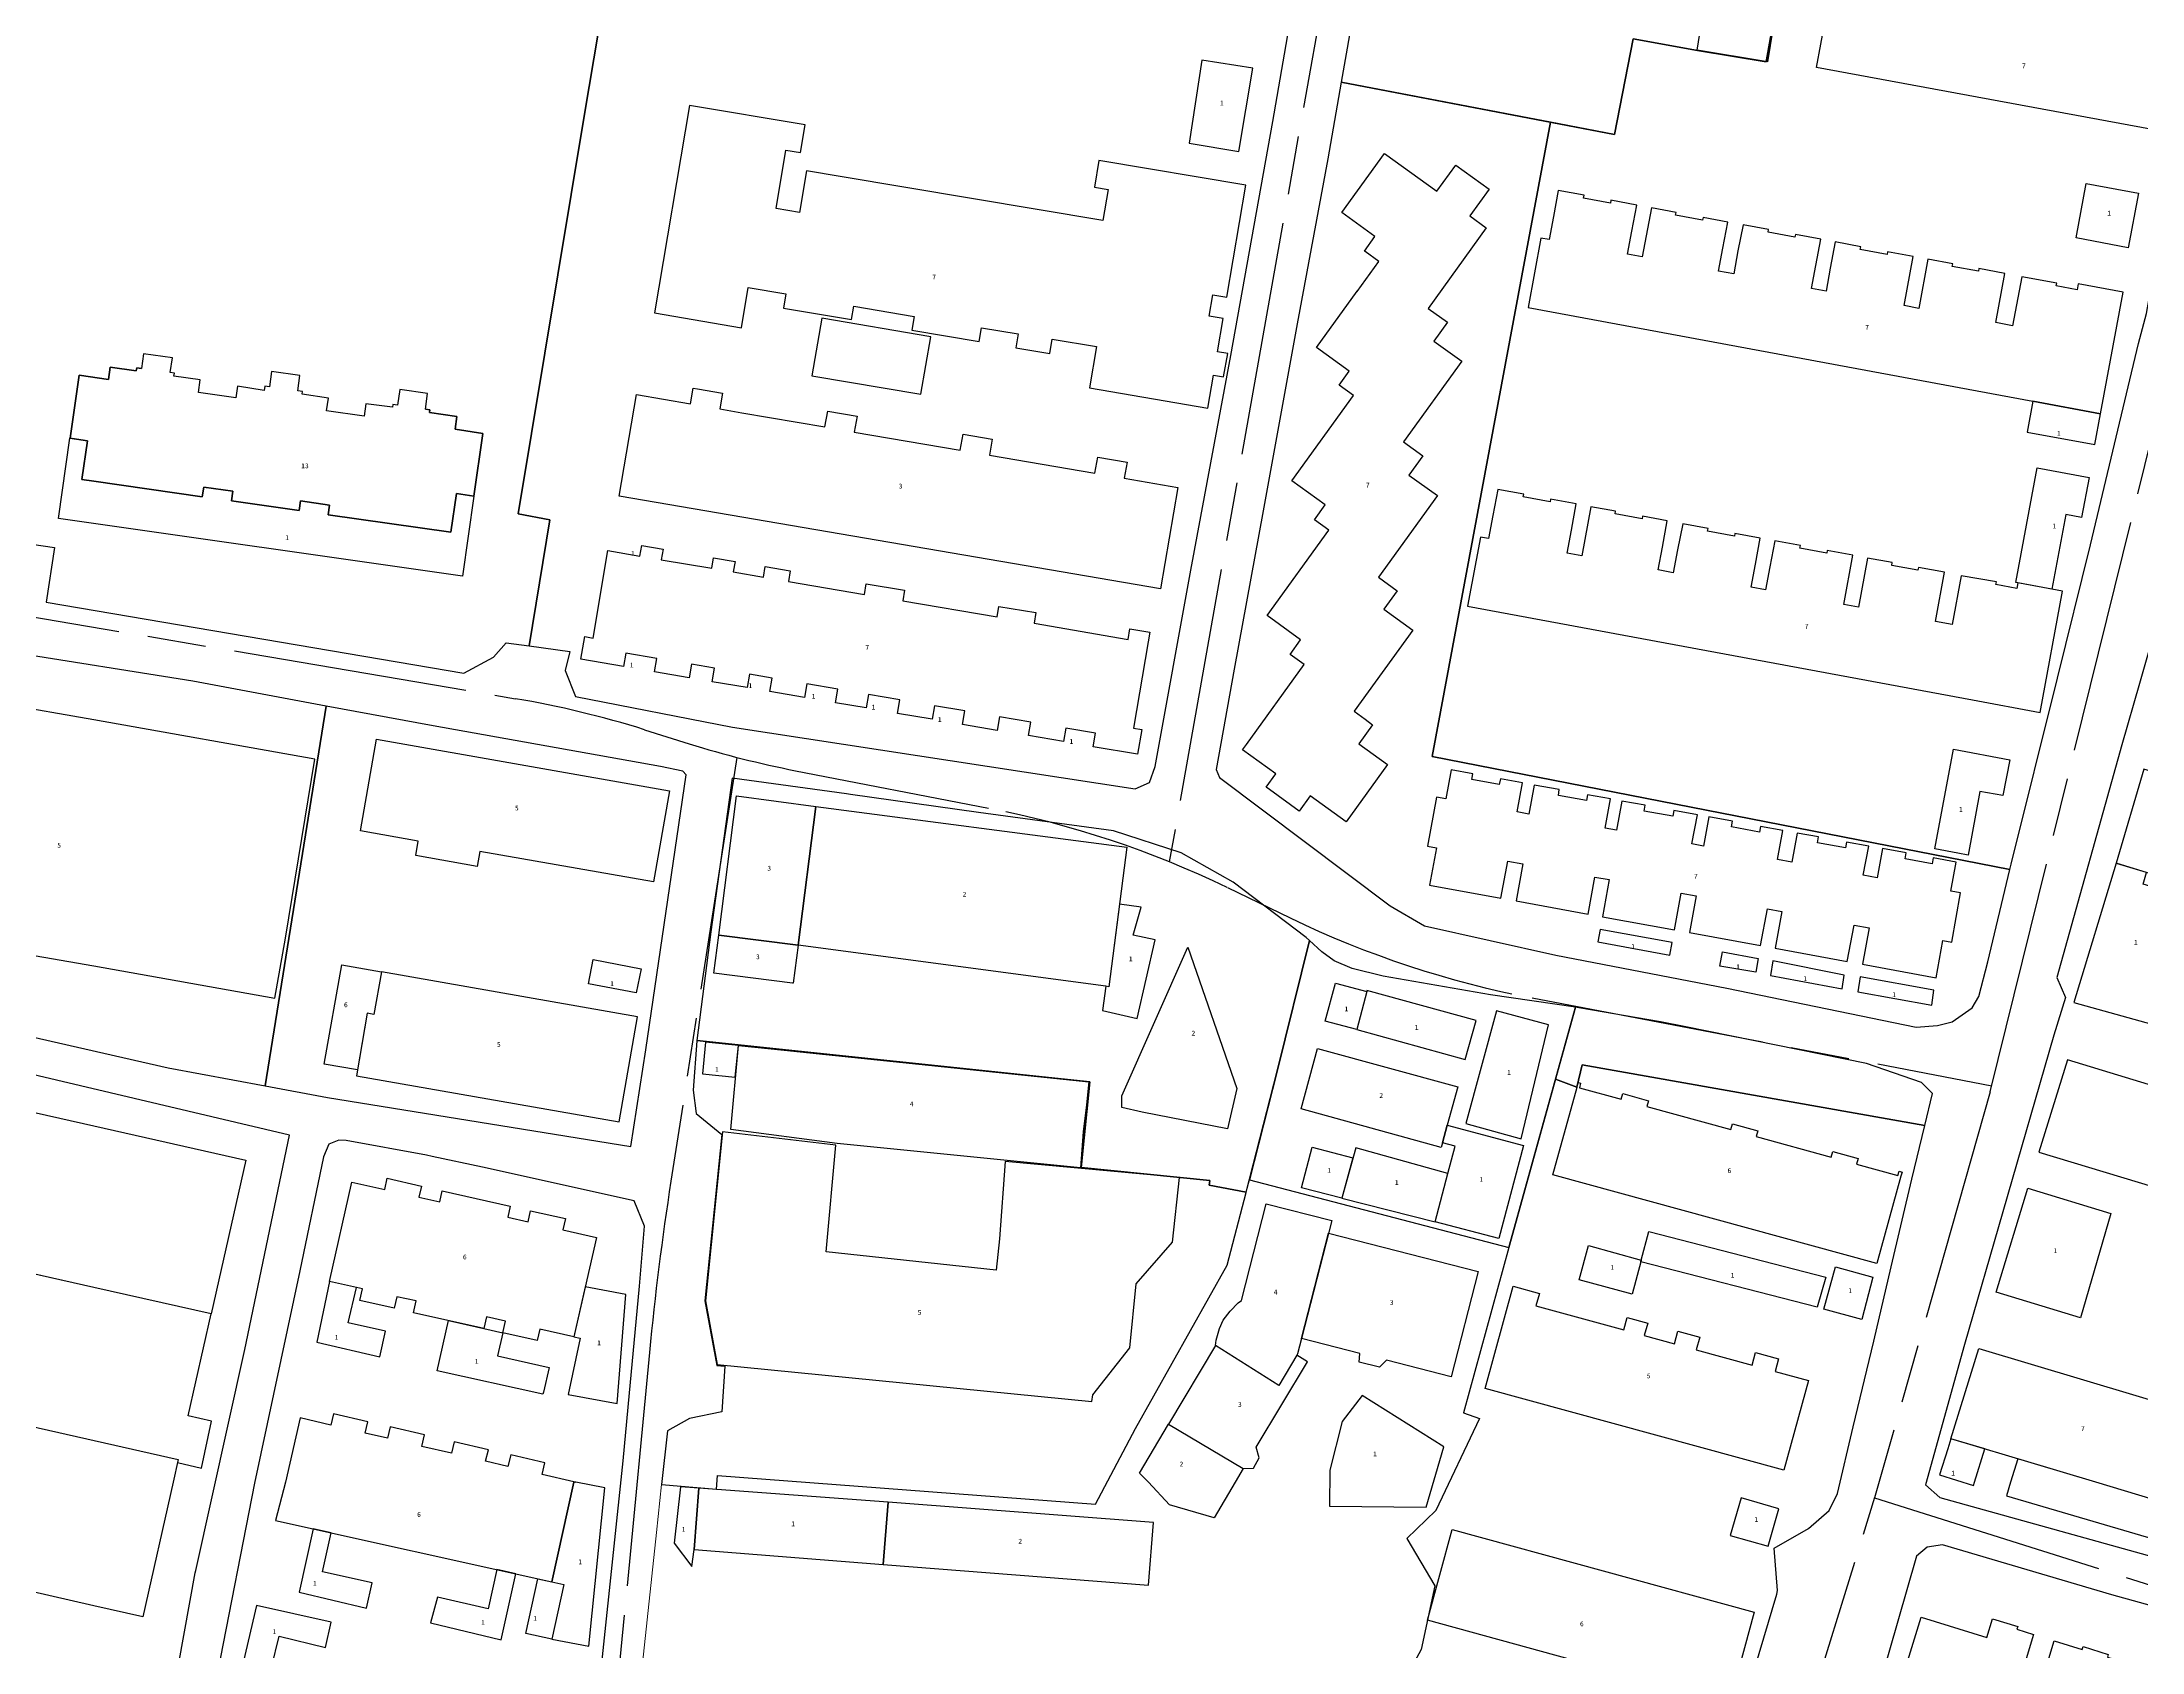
# Model space of a CAD drawing. Header units: millimetres. Extents: x 125232 to 134072, y 142885 to 152835.
# Drawn here: x 130244.7 to 130459.5, y 147732.6 to 147897.3 of the extents above; entities that cross this region are included whole.
import ezdxf

# ---------------------------------------------------------------- set-up
doc = ezdxf.new("R2010")
doc.units = ezdxf.units.MM
doc.linetypes.add('ACAD_ISO08W100', pattern=[36, 24, -3, 6, -3])
for name, color, linetype in [('buildings', 7, 'Continuous'), ('commerce', 10, 'Continuous'), ('commerce and residence', 32, 'Continuous'), ('layers', 7, 'Continuous'), ('military', 76, 'Continuous'), ('residence', 2, 'Continuous'), ('residence-bad', 41, 'Continuous'), ('老城北中心线', 7, 'ACAD_ISO08W100')]:
    doc.layers.add(name, color=color, linetype=linetype)
doc.layers.add('school', color=31, linetype='Continuous', lineweight=0)
doc.styles.add('层数', font='', dxfattribs={"height": 2})
doc.styles.get('层数').set_extended_font_data('FangSong_GB2312')

msp = doc.modelspace()

# ---------------------------------------------------------------- linework, layer by layer
at = {"layer": 'buildings', "linetype": 'Continuous', "flags": 128}
for points in [[(130416.33, 147910.74), (130423.54, 147909.54), (130421.24, 147895.31), (130414.03, 147896.5)], [(130362.08, 147886.99), (130367.14, 147886.14), (130368.57, 147894.65), (130363.36, 147895.48)], [(130457.6, 147871.73), (130453.01, 147872.58), (130452.9, 147871.99), (130450.77, 147872.39), (130450.82, 147872.66), (130447.23, 147873.3), (130446.3, 147868.3), (130444.58, 147868.62), (130445.51, 147873.65), (130442.85, 147874.14), (130442.8, 147873.87), (130440.12, 147874.36), (130440.17, 147874.64), (130437.64, 147875.11), (130436.71, 147870.08), (130435.2, 147870.36), (130436.13, 147875.39), (130433.51, 147875.87), (130433.46, 147875.6), (130430.72, 147876.11), (130430.77, 147876.38), (130428.15, 147876.87), (130427.65, 147874.2), (130427.22, 147871.85), (130425.74, 147872.12), (130426.18, 147874.47), (130426.67, 147877.15), (130424.08, 147877.63), (130424.02, 147877.35), (130421.28, 147877.86), (130421.33, 147878.14), (130418.73, 147878.62), (130418.2, 147875.95), (130417.77, 147873.6), (130416.23, 147873.89), (130416.66, 147876.23), (130417.16, 147878.91), (130414.63, 147879.38), (130414.58, 147879.11), (130411.83, 147879.62), (130411.88, 147879.89), (130409.35, 147880.36), (130408.4, 147875.34), (130406.91, 147875.62), (130407.35, 147877.96), (130407.85, 147880.64), (130405.21, 147881.13), (130405.16, 147880.85), (130402.42, 147881.36), (130402.47, 147881.64), (130399.82, 147882.13), (130399.32, 147879.46), (130398.88, 147877.11), (130398.05, 147877.25), (130396.73, 147870.17), (130448.37, 147860.58), (130448.37, 147860.59), (130455.29, 147859.3)], [(130324.49, 147869.06), (130323.48, 147863.19), (130334.62, 147861.29), (130335.62, 147867.15)], [(130289.82, 147857.29), (130286.96, 147857.73), (130287.14, 147859.02), (130284.35, 147859.42), (130284.39, 147859.71), (130283.93, 147859.77), (130284.16, 147861.37), (130281.33, 147861.78), (130281.08, 147860.18), (130280.59, 147860.25), (130280.55, 147859.96), (130277.85, 147860.3), (130277.67, 147859.04), (130273.82, 147859.59), (130274.01, 147860.9), (130271.31, 147861.29), (130271.35, 147861.58), (130270.87, 147861.65), (130271.1, 147863.2), (130268.19, 147863.61), (130267.97, 147862.06), (130267.52, 147862.13), (130267.45, 147861.69), (130264.7, 147862.13), (130264.53, 147860.93), (130260.71, 147861.48), (130260.9, 147862.76), (130258.2, 147863.15), (130258.25, 147863.46), (130257.83, 147863.51), (130258.05, 147865.01), (130255.11, 147865.43), (130254.89, 147863.93), (130254.41, 147864), (130254.36, 147863.69), (130251.7, 147864.07), (130251.52, 147862.8), (130248.51, 147863.23), (130247.6, 147856.79), (130249.35, 147856.54), (130248.79, 147852.58), (130250, 147852.4), (130261.11, 147850.81), (130261.25, 147851.8), (130264.22, 147851.38), (130264.08, 147850.39), (130271.01, 147849.39), (130271.15, 147850.38), (130274.12, 147849.96), (130273.98, 147848.97), (130286.55, 147847.17), (130287.12, 147851.13), (130288.9, 147850.87)], [(130447.78, 147857.43), (130454.7, 147856.14), (130455.29, 147859.3), (130448.37, 147860.59)], [(130454.12, 147852.78), (130453.34, 147848.68), (130451.74, 147848.98), (130450.31, 147841.36), (130446.62, 147842.04), (130448.83, 147853.78)], [(130454.12, 147852.78), (130453.34, 147848.68), (130451.74, 147848.98), (130450.31, 147841.36), (130446.62, 147842.04), (130448.83, 147853.78)], [(130451.42, 147841.16), (130446.83, 147842.01), (130446.72, 147841.42), (130444.59, 147841.82), (130444.64, 147842.09), (130441.05, 147842.73), (130440.12, 147837.73), (130438.4, 147838.05), (130439.33, 147843.08), (130436.67, 147843.57), (130436.62, 147843.3), (130433.94, 147843.79), (130433.99, 147844.07), (130431.46, 147844.54), (130430.53, 147839.51), (130429.02, 147839.79), (130429.95, 147844.82), (130427.33, 147845.31), (130427.28, 147845.03), (130424.54, 147845.54), (130424.59, 147845.82), (130421.97, 147846.3), (130421.47, 147843.63), (130421.03, 147841.28), (130419.56, 147841.55), (130419.99, 147843.91), (130420.49, 147846.58), (130417.89, 147847.06), (130417.84, 147846.78), (130415.1, 147847.29), (130415.15, 147847.57), (130412.55, 147848.05), (130412.02, 147845.38), (130411.59, 147843.03), (130410.05, 147843.32), (130410.48, 147845.66), (130410.98, 147848.34), (130408.45, 147848.81), (130408.4, 147848.54), (130405.65, 147849.05), (130405.69, 147849.32), (130403.16, 147849.79), (130402.22, 147844.77), (130400.73, 147845.05), (130401.17, 147847.39), (130401.67, 147850.07), (130399.03, 147850.56), (130398.98, 147850.29), (130396.23, 147850.8), (130396.29, 147851.07), (130393.64, 147851.56), (130393.14, 147848.89), (130392.7, 147846.54), (130391.87, 147846.68), (130390.55, 147839.6), (130442.19, 147830.02), (130442.19, 147830.02), (130449.11, 147828.73)], [(130269.63, 147805.66), (130272.63, 147823.95), (130250, 147827.98), (130240.64, 147829.61), (130236.4, 147805.18), (130250, 147802.81), (130268.53, 147799.52)], [(130277.29, 147816.62), (130278.94, 147826.01), (130308.89, 147820.74), (130307.26, 147811.43), (130289.51, 147814.53), (130289.24, 147812.99), (130282.94, 147814.1), (130283.2, 147815.58)], [(130446.02, 147823.89), (130445.31, 147820.25), (130442.96, 147820.65), (130441.75, 147814.15), (130440.7, 147814.35), (130438.35, 147814.79), (130440.27, 147824.97)], [(130440.97, 147810.28), (130439.99, 147810.46), (130440.53, 147813.44), (130438.18, 147813.87), (130438.07, 147813.27), (130435.31, 147813.78), (130435.41, 147814.37), (130433, 147814.81), (130432.46, 147811.83), (130431.03, 147812.09), (130431.58, 147815.07), (130429.32, 147815.48), (130429.22, 147814.89), (130426.35, 147815.42), (130426.46, 147816.01), (130424.25, 147816.41), (130423.7, 147813.42), (130422.26, 147813.7), (130422.8, 147816.67), (130420.5, 147817.09), (130420.4, 147816.5), (130417.53, 147817.03), (130417.64, 147817.62), (130415.22, 147818.06), (130414.68, 147815.08), (130413.5, 147815.3), (130414.05, 147818.27), (130411.64, 147818.71), (130411.53, 147818.13), (130408.6, 147818.66), (130408.71, 147819.25), (130406.34, 147819.68), (130405.79, 147816.71), (130404.61, 147816.92), (130405.16, 147819.9), (130402.81, 147820.33), (130402.7, 147819.74), (130399.83, 147820.26), (130399.93, 147820.85), (130397.35, 147821.32), (130396.81, 147818.35), (130395.63, 147818.56), (130396.17, 147821.54), (130393.9, 147821.96), (130393.79, 147821.37), (130390.97, 147821.88), (130391.08, 147822.47), (130388.85, 147822.88), (130388.31, 147819.9), (130387.36, 147820.07), (130386.43, 147815.07), (130387.37, 147814.89), (130386.66, 147811.07), (130393.95, 147809.74), (130394.66, 147813.53), (130396.2, 147813.25), (130395.5, 147809.46), (130402.89, 147808.11), (130403.58, 147811.9), (130405.04, 147811.64), (130404.35, 147807.84), (130411.71, 147806.5), (130412.39, 147810.26), (130413.93, 147809.98), (130413.24, 147806.22), (130420.52, 147804.89), (130421.22, 147808.64), (130422.7, 147808.37), (130422.01, 147804.62), (130429.36, 147803.27), (130430.1, 147806.99), (130431.63, 147806.71), (130430.94, 147802.98), (130438.47, 147801.61), (130439.15, 147805.41), (130440.07, 147805.25)], [(130315.77, 147820.2), (130323.87, 147819.12), (130322.06, 147804.93), (130313.95, 147805.96)], [(130323.87, 147819.12), (130355.7, 147814.96), (130353.83, 147800.69), (130353.53, 147800.73), (130322.06, 147804.93)], [(130460, 147812.37), (130456.88, 147813.31), (130452.55, 147799.08), (130461.16, 147796.67), (130464.9, 147809.62), (130459.65, 147811.18)], [(130353.53, 147800.73), (130353.2, 147798.25), (130356.75, 147797.45), (130358.58, 147805.48), (130356.35, 147805.96), (130357.15, 147808.82), (130354.94, 147809.13), (130353.83, 147800.69)], [(130404.11, 147806.55), (130403.88, 147805.27), (130411.24, 147803.93), (130411.48, 147805.21)], [(130313.95, 147805.96), (130322.06, 147804.93), (130321.56, 147801.04), (130321.48, 147801.05), (130313.45, 147802.08)], [(130355.19, 147789.53), (130361.93, 147804.73), (130366.95, 147790.28), (130366, 147786.16), (130357.27, 147787.84), (130355.19, 147788.32)], [(130420.27, 147803.56), (130420.03, 147802.16), (130416.35, 147802.8), (130416.62, 147804.24)], [(130300.63, 147800.97), (130301.11, 147803.48), (130306.02, 147802.52), (130305.48, 147800.06)], [(130421.77, 147803.32), (130421.53, 147801.83), (130428.87, 147800.46), (130429.08, 147801.87)], [(130379.2, 147796.3), (130390.31, 147793.24), (130391.41, 147797.22), (130380.25, 147800.29), (130380.23, 147800.19)], [(130430.7, 147801.69), (130430.47, 147800.15), (130438.04, 147798.81), (130438.24, 147800.33)], [(130393.52, 147798.22), (130390.35, 147786.68), (130396.04, 147785.12), (130398.83, 147796.78)], [(130315.95, 147794.68), (130312.58, 147795.02), (130312.28, 147791.77), (130315.62, 147791.42)], [(130375.18, 147794.36), (130389.54, 147790.43), (130388.47, 147786.52), (130387.98, 147784.73), (130387.84, 147784.25), (130373.51, 147788.19)], [(130399.27, 147781.43), (130401.74, 147790.41), (130401.87, 147790.9), (130402.11, 147790.83), (130401.98, 147790.35), (130406.27, 147789.17), (130406.43, 147789.75), (130409.04, 147789.03), (130408.88, 147788.45), (130417.48, 147786.08), (130417.64, 147786.66), (130420.24, 147785.94), (130420.08, 147785.37), (130427.74, 147783.26), (130427.9, 147783.84), (130430.5, 147783.12), (130430.34, 147782.54), (130434.56, 147781.38), (130434.69, 147781.83), (130435.01, 147781.72), (130434.87, 147781.29), (130432.42, 147772.37)], [(130387.98, 147784.73), (130388.47, 147786.52), (130396.27, 147784.43), (130393.75, 147774.93), (130387.22, 147776.63), (130388.53, 147781.58), (130389.27, 147784.39)], [(130374.64, 147784.27), (130378.82, 147783.18), (130377.68, 147779.04), (130373.56, 147780.11)], [(130453.26, 147766.8), (130444.61, 147769.45), (130447.86, 147780.07), (130456.35, 147777.48)], [(130376.33, 147775.47), (130391.62, 147771.56), (130388.87, 147760.79), (130382.24, 147762.48), (130381.53, 147761.76), (130379.45, 147762.29), (130379.52, 147763.18), (130373.56, 147764.7)], [(130407.39, 147769.24), (130401.95, 147770.7), (130402.92, 147774.22), (130408.32, 147772.73), (130408.27, 147772.53)], [(130409.1, 147775.64), (130427.18, 147770.97), (130426.3, 147767.89), (130408.27, 147772.53), (130408.32, 147772.73)], [(130432.01, 147770.98), (130430.89, 147766.66), (130426.99, 147767.7), (130428.19, 147772.04)], [(130274.11, 147770.54), (130272.83, 147764.34), (130279.27, 147762.83), (130279.85, 147765.44), (130276.03, 147766.29), (130276.87, 147769.92)], [(130392.34, 147759.58), (130395.2, 147770.05), (130397.89, 147769.31), (130397.54, 147768.03), (130406.52, 147765.58), (130406.87, 147766.86), (130408.97, 147766.28), (130408.62, 147765), (130411.71, 147764.16), (130412.06, 147765.44), (130414.29, 147764.83), (130413.94, 147763.55), (130419.65, 147761.98), (130420, 147763.26), (130422.35, 147762.62), (130422, 147761.34), (130425.42, 147760.41), (130422.91, 147751.22)], [(130296, 147759.2), (130295.95, 147759), (130285.13, 147761.41), (130286.29, 147766.53), (130289.9, 147765.72), (130291.85, 147765.28), (130291.32, 147762.94), (130296.58, 147761.73)], [(130364.75, 147763.99), (130359.95, 147755.94), (130367.6, 147751.41), (130368.64, 147751.45), (130369.23, 147752.51), (130368.91, 147753.57), (130374.18, 147762.32), (130373.08, 147763), (130371.24, 147759.9)], [(130296.87, 147733.93), (130300.65, 147733.23), (130302.29, 147749.44), (130299.33, 147750), (130299.11, 147750), (130296.86, 147739.81), (130298.11, 147739.53)], [(130299.11, 147750), (130299.12, 147750.05), (130299.33, 147750)], [(130311.89, 147749.4), (130310.02, 147749.53), (130309.38, 147743.76), (130311.18, 147741.37), (130311.42, 147743.11)], [(130331.28, 147747.97), (130311.89, 147749.4), (130311.42, 147743.11), (130330.75, 147741.59)], [(130417.41, 147744.55), (130421.31, 147743.47), (130422.37, 147747.29), (130418.52, 147748.4)], [(130330.75, 147741.59), (130357.92, 147739.46), (130358.42, 147745.88), (130331.28, 147747.97)], [(130277.92, 147737.13), (130278.49, 147739.7), (130273.4, 147740.83), (130274.28, 147744.82), (130272.46, 147745.22), (130271.02, 147738.75)], [(130417.34, 147727.4), (130386.45, 147735.88), (130388.98, 147745.15), (130419.88, 147736.69)], [(130285.16, 147738.24), (130284.47, 147735.62), (130291.69, 147733.89), (130293.18, 147740.63), (130291.25, 147741.06), (130290.36, 147737.04)], [(130295.45, 147740.12), (130296.86, 147739.81), (130298.11, 147739.53), (130296.87, 147733.93), (130294.21, 147734.53)], [(130268.2, 147731.06), (130268.98, 147734.24), (130273.7, 147733.08), (130274.29, 147735.67), (130266.65, 147737.39), (130265.32, 147731.71)]]:
    msp.add_lwpolyline(points, close=True, dxfattribs=at)
for points in [[(130462.66, 147900.66), (130460.4, 147888.41), (130426.23, 147894.71), (130427.56, 147901.92)], [(130326.36, 147883.56), (130322.91, 147884.14), (130322.2, 147879.89), (130319.8, 147880.29), (130320.8, 147886.26), (130322.31, 147886.01), (130322.79, 147888.85), (130310.94, 147890.84), (130307.38, 147869.63), (130316.27, 147868.1), (130316.96, 147872.2), (130320.8, 147871.56), (130320.55, 147870.1), (130327.52, 147868.93), (130327.75, 147870.29), (130333.94, 147869.26), (130333.7, 147867.85), (130340.59, 147866.69), (130340.82, 147868.09), (130344.56, 147867.46), (130344.33, 147866.05), (130347.8, 147865.47), (130348.04, 147866.92), (130352.57, 147866.16), (130351.87, 147861.95), (130363.99, 147859.86), (130364.56, 147863.24)], [(130326.36, 147883.56), (130322.91, 147884.14), (130322.2, 147879.89), (130319.8, 147880.29), (130320.8, 147886.26), (130322.31, 147886.01), (130322.79, 147888.85), (130310.94, 147890.84), (130307.38, 147869.63), (130316.27, 147868.1), (130316.96, 147872.2), (130320.8, 147871.56), (130320.55, 147870.1), (130327.52, 147868.93), (130327.75, 147870.29), (130333.94, 147869.26), (130333.7, 147867.85), (130340.59, 147866.69), (130340.82, 147868.09), (130344.56, 147867.46), (130344.33, 147866.05), (130347.8, 147865.47), (130348.04, 147866.92), (130352.57, 147866.16), (130351.87, 147861.95), (130363.99, 147859.86), (130364.56, 147863.24), (130365.58, 147863.06), (130366.01, 147865.46), (130364.96, 147865.64), (130365.54, 147869.04), (130364.12, 147869.28), (130364.49, 147871.47), (130365.91, 147871.23), (130367.85, 147882.68), (130352.84, 147885.2), (130352.38, 147882.48), (130353.77, 147882.25), (130353.23, 147879.05), (130326.36, 147883.56)], [(130379.26, 147871.81), (130381.47, 147874.88), (130380.07, 147875.89), (130379.99, 147875.94), (130381.07, 147877.43), (130377.69, 147879.87), (130382.05, 147885.92), (130387.4, 147882.06), (130389.33, 147884.74), (130392.75, 147882.26), (130390.79, 147879.54), (130392.46, 147878.33), (130386.51, 147870.08), (130388.49, 147868.65), (130387.1, 147866.73), (130389.96, 147864.68), (130384, 147856.42), (130385.98, 147855), (130384.55, 147853.02), (130387.46, 147850.92), (130381.43, 147842.57), (130383.35, 147841.19), (130381.99, 147839.3), (130384.93, 147837.17), (130378.93, 147828.86), (130380.06, 147828.04), (130380.83, 147827.49), (130379.43, 147825.54), (130382.35, 147823.43), (130378.12, 147817.57), (130374.44, 147820.22), (130373.31, 147818.66), (130370.27, 147820.86), (130369.95, 147821.09), (130370.93, 147822.46), (130367.53, 147824.91), (130367.94, 147825.48), (130373.83, 147833.64), (130372.39, 147834.68), (130373.47, 147836.17), (130370.04, 147838.65), (130376.35, 147847.4), (130374.89, 147848.46), (130375.99, 147849.98), (130372.58, 147852.44), (130378.87, 147861.17), (130377.41, 147862.22), (130378.44, 147863.65), (130375.09, 147866.07), (130379.24, 147871.82), (130379.26, 147871.81)], [(130453.84, 147882.86), (130459.17, 147881.86), (130458.12, 147876.28), (130452.79, 147877.28), (130453.84, 147882.86)], [(130283.93, 147859.77), (130284.39, 147859.71), (130284.35, 147859.42), (130287.14, 147859.02), (130286.96, 147857.73), (130289.82, 147857.29), (130288.9, 147850.87), (130287.12, 147851.13), (130286.55, 147847.17), (130273.98, 147848.97), (130274.12, 147849.96), (130271.15, 147850.38), (130271.01, 147849.39), (130264.08, 147850.39), (130264.22, 147851.38), (130261.25, 147851.8), (130261.11, 147850.81), (130250, 147852.4), (130248.79, 147852.58), (130249.35, 147856.54), (130247.6, 147856.79), (130248.51, 147863.23), (130251.52, 147862.8), (130251.7, 147864.07), (130254.36, 147863.69), (130254.41, 147864), (130254.89, 147863.93)], [(130305.53, 147861.25), (130311.05, 147860.3), (130311.34, 147861.93), (130311.77, 147861.85), (130314.33, 147861.41), (130314.04, 147859.79), (130316.31, 147859.4), (130324.81, 147857.95), (130325.09, 147859.57), (130328.09, 147859.06), (130327.8, 147857.43), (130338.64, 147855.58), (130338.93, 147857.2), (130341.92, 147856.69), (130341.64, 147855.06), (130352.42, 147853.22), (130352.71, 147854.84), (130355.71, 147854.33), (130355.42, 147852.71), (130360.92, 147851.76), (130359.14, 147841.38), (130303.75, 147850.86), (130305.53, 147861.25)], [(130287.72, 147842.67), (130246.4, 147848.59), (130247.57, 147856.79), (130249.35, 147856.54), (130248.79, 147852.58), (130250, 147852.4), (130261.11, 147850.81), (130261.25, 147851.8), (130264.22, 147851.38), (130264.08, 147850.39), (130271.01, 147849.39), (130271.15, 147850.38), (130274.12, 147849.96), (130273.98, 147848.97), (130286.55, 147847.17), (130287.12, 147851.13), (130288.9, 147850.87), (130287.72, 147842.67)], [(130302.61, 147845.3), (130305.88, 147844.74), (130306.06, 147845.83), (130308.24, 147845.45), (130308.06, 147844.37), (130313.23, 147843.49), (130313.42, 147844.57), (130315.62, 147844.2), (130315.43, 147843.11), (130318.51, 147842.59), (130318.69, 147843.67), (130321.25, 147843.24), (130321.07, 147842.15), (130328.85, 147840.82), (130329.03, 147841.91), (130332.95, 147841.24), (130332.77, 147840.16), (130342.42, 147838.51), (130342.61, 147839.59), (130346.39, 147838.95), (130346.2, 147837.86), (130355.83, 147836.22), (130356.01, 147837.31), (130358.04, 147836.97), (130357.86, 147835.98), (130356.36, 147827.14), (130357.21, 147826.99), (130356.77, 147824.47), (130352.25, 147825.24), (130352.49, 147826.62), (130349.44, 147827.14), (130349.2, 147825.76), (130345.63, 147826.37), (130345.87, 147827.75), (130342.66, 147828.29), (130342.43, 147826.91), (130338.89, 147827.52), (130339.12, 147828.9), (130336, 147829.43), (130335.76, 147828.05), (130332.23, 147828.65), (130332.47, 147830.03), (130329.25, 147830.58), (130329.01, 147829.2), (130325.9, 147829.73), (130326.14, 147831.11), (130322.94, 147831.66), (130322.71, 147830.28), (130319.16, 147830.88), (130319.4, 147832.26), (130317.08, 147832.66), (130316.84, 147831.28), (130313.27, 147831.89), (130313.51, 147833.27), (130311.16, 147833.67), (130310.92, 147832.29), (130307.37, 147832.89), (130307.61, 147834.27), (130304.43, 147834.82), (130304.2, 147833.44), (130299.84, 147834.18), (130300.23, 147836.5), (130301.09, 147836.35), (130302.61, 147845.3)], [(130456.88, 147813.31), (130484.11, 147805.17), (130484.74, 147807.27), (130508.61, 147800.08), (130511.52, 147809.57), (130486.47, 147817.02), (130485.92, 147815.17), (130459.74, 147822.95), (130456.88, 147813.31)], [(130388.31, 147819.9), (130387.36, 147820.07), (130386.43, 147815.07), (130387.37, 147814.89), (130386.66, 147811.07), (130393.95, 147809.74), (130394.66, 147813.53), (130396.2, 147813.25), (130395.5, 147809.46), (130402.89, 147808.11), (130403.58, 147811.9), (130405.04, 147811.64), (130404.35, 147807.84), (130411.71, 147806.5), (130412.39, 147810.26), (130413.93, 147809.98), (130413.24, 147806.22), (130420.52, 147804.89), (130421.22, 147808.64), (130422.7, 147808.37), (130422.01, 147804.62), (130429.36, 147803.27), (130430.1, 147806.99), (130431.63, 147806.71), (130430.94, 147802.98), (130438.47, 147801.61), (130439.15, 147805.41), (130440.07, 147805.25), (130440.97, 147810.28)], [(130275.37, 147802.93), (130279.43, 147802.22), (130278.67, 147797.86), (130277.99, 147797.98), (130276.97, 147792.17), (130273.58, 147792.76), (130275.37, 147802.93)], [(130277.99, 147797.98), (130276.87, 147791.57), (130303.74, 147786.85), (130305.63, 147797.61), (130279.43, 147802.22), (130278.67, 147797.86), (130277.99, 147797.98)], [(130377.03, 147801.04), (130380.23, 147800.19), (130379.2, 147796.3), (130375.99, 147797.15), (130377.03, 147801.04)], [(130208.07, 147795.9), (130250, 147786.44), (130265.55, 147782.93), (130262.01, 147767.22), (130250, 147769.93), (130162.58, 147789.65)], [(130350.94, 147782.17), (130326.04, 147784.65), (130315.16, 147786.07), (130315.95, 147794.68), (130320.62, 147794.19), (130351.8, 147790.95), (130351.56, 147788.61), (130351.23, 147785.85), (130350.94, 147782.17)], [(130448.99, 147783.75), (130476.2, 147775.53), (130476.77, 147777.42), (130499.75, 147770.49), (130502.6, 147779.88), (130479.01, 147787.02), (130478.44, 147785.13), (130451.93, 147793.2), (130448.99, 147783.75)], [(130224.54, 147760.02), (130258.65, 147752.32), (130258.58, 147752), (130261.01, 147751.45), (130262.06, 147756.25), (130259.66, 147756.8), (130262.01, 147767.22), (130250, 147769.93), (130173.04, 147787.29)], [(130324.93, 147773.57), (130325.92, 147784.49), (130314.34, 147785.85), (130312.59, 147768.56), (130313.77, 147762.04), (130352.09, 147758.27), (130352.2, 147758.94), (130356, 147763.76), (130356.63, 147770.3), (130360.36, 147774.55), (130361.08, 147781.17), (130343.24, 147782.82), (130342.65, 147774.9), (130342.33, 147771.7), (130324.93, 147773.57)], [(130379.1, 147784.19), (130377.68, 147779.04), (130387.22, 147776.63), (130388.53, 147781.58), (130379.1, 147784.19)], [(130276.41, 147780.71), (130279.78, 147779.95), (130280.03, 147781.09), (130283.52, 147780.3), (130283.27, 147779.16), (130285.41, 147778.68), (130285.66, 147779.82), (130292.62, 147778.25), (130292.36, 147777.11), (130294.45, 147776.63), (130294.7, 147777.76), (130298.25, 147776.97), (130298, 147775.82), (130301.42, 147775.04), (130299.12, 147764.87), (130295.65, 147765.66), (130295.36, 147764.48), (130291.85, 147765.28), (130292.12, 147766.47), (130290.18, 147766.92), (130289.9, 147765.72), (130282.7, 147767.34), (130282.97, 147768.54), (130281.02, 147768.98), (130280.75, 147767.79), (130277.24, 147768.58), (130277.51, 147769.78), (130276.87, 147769.92), (130274.11, 147770.54), (130276.41, 147780.71)], [(130369.95, 147778.49), (130376.66, 147776.77), (130373.56, 147764.7), (130373.16, 147763.14), (130373.08, 147763), (130371.24, 147759.9), (130364.75, 147763.99), (130364.83, 147764.53), (130365.16, 147765.71), (130365.55, 147766.57), (130366.25, 147767.51), (130367.06, 147768.35), (130367.41, 147768.58), (130369.95, 147778.49)], [(130300.27, 147769.97), (130299.12, 147764.87), (130299.78, 147764.73), (130298.54, 147758.98), (130303.56, 147758.04), (130304.45, 147769.2), (130300.27, 147769.97)], [(130454.8, 147750), (130439.98, 147754.45), (130442.84, 147763.69), (130469.6, 147755.65), (130467.95, 147750), (130466.88, 147746.37), (130454.8, 147750)], [(130224.54, 147760.02), (130258.65, 147752.32), (130258.13, 147750), (130255.04, 147736.22), (130250, 147737.37), (130194.89, 147750)], [(130376.46, 147751.22), (130376.41, 147747.55), (130386.31, 147747.44), (130388.1, 147753.62), (130379.76, 147758.88), (130377.71, 147756.22), (130376.46, 147751.22)], [(130269.62, 147750), (130268.6, 147746.08), (130296.86, 147739.81), (130299.11, 147750), (130299.12, 147750.05), (130295.89, 147750.8), (130296.16, 147751.97), (130292.66, 147752.79), (130292.38, 147751.62), (130290.09, 147752.15), (130290.37, 147753.32), (130286.86, 147754.14), (130286.59, 147752.97), (130283.57, 147753.67), (130283.84, 147754.84), (130280.34, 147755.66), (130280.06, 147754.49), (130277.77, 147755.02), (130278.05, 147756.19), (130274.54, 147757.01), (130274.27, 147755.84), (130271.11, 147756.57), (130269.62, 147750)], [(130360.04, 147747.68), (130357.91, 147750), (130356.98, 147750.94), (130359.95, 147755.94), (130367.6, 147751.41), (130366.78, 147750), (130364.62, 147746.36), (130360.04, 147747.68)], [(130439.66, 147753.43), (130438.82, 147750.76), (130442.29, 147749.67), (130442.4, 147750), (130443.46, 147753.41), (130439.98, 147754.45), (130439.66, 147753.43)], [(130445.66, 147748.61), (130489.01, 147735.88), (130490.68, 147741.35), (130467.43, 147748.23), (130466.88, 147746.37), (130454.8, 147750), (130446.85, 147752.39), (130446.1, 147750), (130445.66, 147748.61)], [(130476.19, 147714.27), (130434.18, 147727.22), (130436.95, 147736.21), (130443.68, 147734.13), (130444.26, 147736.03), (130446.82, 147735.24), (130446.73, 147734.96), (130448.45, 147734.43), (130447.69, 147731.94), (130449.79, 147731.29), (130450.56, 147733.78), (130453.42, 147732.9), (130453.51, 147733.18), (130456.09, 147732.39), (130456, 147732.1), (130458.87, 147731.22), (130458.1, 147728.73), (130459.54, 147728.29), (130460.3, 147730.77)]]:
    msp.add_lwpolyline(points, dxfattribs=at)
at = {"layer": 'commerce'}
for points in [[(130424.02, 147932.53), (130426.8, 147944.44), (130425.13, 147944.69), (130430.89, 147978.84), (130435.77, 148004.13), (130434.58, 148004.34), (130404.31, 148009.85), (130403.48, 148010.02), (130400.34, 148009.02), (130398.69, 148007.6), (130393.48, 147979.87), (130388.98, 147955.47), (130384.83, 147933.43), (130383, 147923.62), (130381.1, 147913.19), (130378.97, 147900.95), (130377.62, 147893.23), (130405.57, 147887.87), (130407.49, 147897.64), (130414.08, 147896.47), (130421.1, 147895.3), (130423.61, 147909.49), (130425.86, 147923.43), (130422.77, 147924.02)], [(130273.77, 147829.4), (130260.15, 147831.93), (130241.29, 147834.93), (130234.85, 147797.57), (130235.13, 147797.5), (130257.62, 147792.4), (130267.53, 147790.55)], [(130310.6, 147822.37), (130310.26, 147822.74), (130307.98, 147823.23), (130284.72, 147827.36), (130273.77, 147829.4), (130267.53, 147790.55), (130273.92, 147789.36), (130304.95, 147784.35), (130306.47, 147794.24)], [(130374.37, 147805.4), (130374.02, 147805.72), (130366.55, 147811.38), (130361.25, 147814.38), (130354.31, 147816.62), (130340.53, 147818.52), (130327.41, 147820.35), (130327.02, 147820.41), (130315.31, 147822.01), (130313.13, 147806.29), (130311.7, 147795.18), (130351.9, 147790.94), (130351, 147782.18), (130364.19, 147780.87), (130364.12, 147780.38), (130367.91, 147779.66), (130371.06, 147792.05)], [(130431.35, 147792.82), (130412.87, 147796.58), (130410.29, 147797.1), (130401.92, 147798.54), (130401.57, 147798.59), (130399.53, 147791.22), (130401.71, 147790.42), (130402.28, 147792.69), (130437.31, 147786.5), (130438.1, 147789.77), (130436.98, 147790.9)], [(130365.95, 147772.2), (130367.9, 147779.62), (130367.91, 147779.66), (130364.12, 147780.38), (130364.19, 147780.87), (130351, 147782.18), (130351.9, 147790.94), (130311.7, 147795.18), (130311.7, 147795.15), (130311.32, 147790.12), (130311.62, 147787.71), (130314.26, 147785.56), (130312.53, 147768.56), (130313.73, 147761.94), (130314.56, 147761.87), (130314.26, 147757.21), (130310.95, 147756.53), (130308.69, 147755.25), (130308.09, 147749.78), (130313.7, 147749.29), (130313.83, 147750.69), (130352.49, 147747.77), (130356.59, 147755.51)]]:
    msp.add_lwpolyline(points, close=True, dxfattribs=at)
msp.add_lwpolyline([(130243.74, 147669.89), (130247.07, 147681.02), (130249.05, 147687.24), (130253.38, 147706.89), (130257.05, 147722.24), (130260.39, 147740.74), (130260.45, 147740.96), (130265.47, 147763.57), (130270.04, 147785.51), (130238.2, 147793)], dxfattribs=at)
at = {"layer": 'commerce and residence'}
msp.add_lwpolyline([(130399.03, 147889.12), (130377.62, 147893.23), (130376.25, 147885.36), (130373.11, 147868.51), (130369.62, 147849.36), (130366.66, 147833.17), (130364.82, 147822.91), (130365.18, 147822.08), (130382.63, 147808.96), (130386.14, 147806.91), (130399.57, 147803.9), (130417.07, 147800.53), (130436.44, 147796.56), (130438.63, 147796.73), (130440.11, 147797.09), (130442.18, 147798.51), (130442.83, 147799.69), (130443.77, 147803.24), (130446.01, 147812.69), (130386.91, 147824.23)], close=True, dxfattribs=at)
at = {"layer": 'military'}
msp.add_lwpolyline([(130300.21, 147889.93), (130302.64, 147904.32), (130255.8, 147912.29), (130254.61, 147904.25), (130241.36, 147906.48), (130234.92, 147858.78), (130232.77, 147847.56), (130245.98, 147845.63), (130245.12, 147840.01), (130287.87, 147832.76), (130290.9, 147834.41), (130292.18, 147835.88), (130294.56, 147835.55), (130296.67, 147848.46), (130293.43, 147849.05)], close=True, dxfattribs=at)
at = {"layer": 'residence'}
msp.add_lwpolyline([(130366.31, 147865.26), (130370.62, 147889.19), (130374.11, 147909.32), (130375.15, 147914.74), (130338.62, 147920.6), (130306.28, 147925.84), (130302.64, 147904.32), (130300.21, 147889.93), (130293.43, 147849.05), (130296.67, 147848.46), (130294.56, 147835.55), (130298.7, 147834.96), (130298.24, 147833.04), (130299.3, 147830.36), (130315.36, 147827.25), (130356.55, 147820.92), (130358.02, 147821.56), (130358.57, 147823.21), (130362.24, 147843.29)], close=True, dxfattribs=at)
for points in [[(130423.61, 147909.49), (130421.1, 147895.3), (130414.08, 147896.47), (130407.49, 147897.64), (130405.57, 147887.87), (130399.03, 147889.12), (130386.91, 147824.23), (130446.01, 147812.69), (130446.14, 147813.23), (130450.89, 147832.25), (130454.26, 147845.9), (130459.17, 147866.47), (130460, 147869.54), (130461.9, 147880.3), (130466.16, 147905)], [(130467.11, 147859.23), (130459.28, 147831.71), (130457.47, 147825.43), (130450.82, 147801.64), (130451.72, 147799.58), (130450.53, 147795.74), (130445.29, 147777.65), (130441.38, 147764.1), (130437.38, 147749.74), (130438.85, 147748.42), (130476.37, 147738.01)], [(130416.37, 147719.07), (130422.17, 147738.55), (130422.26, 147738.93), (130421.92, 147743.24), (130425.42, 147745.25), (130427.52, 147747.09), (130428.4, 147748.83), (130429.99, 147755.66), (130432.1, 147764.44), (130433.88, 147772.02), (130435.99, 147781.01), (130437.31, 147786.5), (130402.28, 147792.69), (130401.71, 147790.42), (130399.53, 147791.22), (130394.83, 147774.24), (130394.77, 147774), (130390.14, 147757.09), (130391.75, 147756.52), (130387.3, 147747.11), (130384.34, 147744.23), (130387.21, 147739.41), (130385.81, 147732.88), (130379.97, 147722.12)], [(130301.33, 147725.33), (130302.11, 147732.79), (130304.16, 147752.18), (130304.67, 147757.69), (130305.83, 147770.04), (130306.33, 147776.19), (130305.3, 147778.79), (130289.77, 147782.22), (130284.64, 147783.33), (130284.04, 147783.47), (130275.82, 147784.96), (130275.07, 147784.98), (130274.05, 147784.58), (130273.51, 147783.28), (130271.07, 147771.64), (130266.44, 147749.9), (130262.65, 147730.54)], [(130480.69, 147731.75), (130456.46, 147738.48), (130439.13, 147743.58), (130437.56, 147743.37), (130436.46, 147742.45), (130431.8, 147726.17), (130427.87, 147714.14), (130423.61, 147700.69), (130420.73, 147691.37), (130417.01, 147680.43), (130414.6, 147673.27), (130414.37, 147670.27), (130412.92, 147663.58), (130405.1, 147640.79), (130397.17, 147617.25), (130396.9, 147616.46), (130429.07, 147604.94), (130447.43, 147598.11), (130484.28, 147586.18)]]:
    msp.add_lwpolyline(points, dxfattribs=at)
at = {"layer": 'residence-bad'}
msp.add_lwpolyline([(130401.57, 147798.59), (130392.88, 147799.87), (130381.92, 147801.77), (130378.73, 147802.55), (130376.89, 147803.33), (130375.63, 147804.26), (130374.37, 147805.4), (130371.06, 147792.05), (130368.24, 147780.93), (130394.77, 147774), (130394.83, 147774.24)], close=True, dxfattribs=at)
at = {"layer": 'school'}
msp.add_lwpolyline([(130379.97, 147722.12), (130385.81, 147732.88), (130387.21, 147739.41), (130384.34, 147744.23), (130387.3, 147747.11), (130391.75, 147756.52), (130390.14, 147757.09), (130394.77, 147774), (130368.24, 147780.93), (130367.91, 147779.66), (130367.91, 147779.66), (130365.95, 147772.2), (130356.59, 147755.51), (130352.49, 147747.77), (130313.83, 147750.69), (130313.7, 147749.29), (130308.09, 147749.78), (130307.56, 147744.84), (130305.67, 147726.99)], dxfattribs=at)
at = {"layer": '老城北中心线', "linetype": 'ACAD_ISO08W100', "lineweight": 25}
for p, q in [((130377.96, 147914.25), (130360.03, 147813.47)), ((130444.02, 147789.93), (130463.43, 147868.55)), ((130157.93, 147853.1), (130293.15, 147830.15)), ((130306.36, 147826.97), (130310.92, 147825.54)), ((130315.8, 147824.14), (130309.05, 147780.78)), ((130321.8, 147822.78), (130341.54, 147818.95)), ((130365.97, 147810.83), (130372.4, 147807.72)), ((130397.14, 147799.54), (130444.17, 147790.56)), ((130444.02, 147789.93), (130432.19, 147748.41)), ((130306.85, 147763.28), (130299.21, 147683.62)), ((130391.23, 147615.68), (130432.21, 147748.46)), ((130432.19, 147748.41), (130526.99, 147718.43))]:
    msp.add_line(p, q, dxfattribs=at)
for centre, radius, start, end in [((130276.41, 147731.56), 100, 72.574, 80.3652), ((130340.87, 147920.95), 100, 252.574, 259.0095), ((130322.47, 147720.78), 100, 64.2194, 79.0095), ((130415.9, 147897.77), 100, 244.2194, 259.188), ((130605.48, 147734.63), 300, 171.151, 174.5198)]:
    msp.add_arc(centre, radius, start, end, dxfattribs=at)

# ---------------------------------------------------------------- texts
at = {"layer": 'layers', "linetype": 'Continuous', "style": '层数'}
for s, p in [('7', (130447.26, 147894.64)), ('1', (130365.2, 147890.83)), ('1', (130455.98, 147879.57)), ('7', (130335.78, 147873.04)), ('7', (130431.22, 147867.89)), ('1', (130450.84, 147857.05)), ('13', (130271.22, 147853.72)), ('3', (130332.34, 147851.65)), ('7', (130380.14, 147851.75)), ('1', (130450.37, 147847.57)), ('1', (130269.6, 147846.38)), ('1', (130304.97, 147844.77)), ('7', (130425.04, 147837.32)), ('7', (130328.94, 147835.15)), ('1', (130304.84, 147833.35)), ('1', (130316.98, 147831.24)), ('1', (130323.45, 147830.16)), ('1', (130329.57, 147829.04)), ('1', (130336.35, 147827.77)), ('1', (130349.82, 147825.53)), ('5', (130293.09, 147818.72)), ('1', (130440.82, 147818.57)), ('5', (130246.27, 147814.91)), ('3', (130318.91, 147812.56)), ('7', (130413.7, 147811.74)), ('2', (130338.88, 147809.9)), ('3', (130317.75, 147803.5)), ('1', (130407.28, 147804.55)), ('1', (130458.72, 147804.99)), ('1', (130355.89, 147803.29)), ('1', (130418.02, 147802.48)), ('1', (130302.83, 147800.75)), ('1', (130424.9, 147801.27)), ('1', (130433.99, 147799.63)), ('6', (130275.6, 147798.59)), ('1', (130377.95, 147798.17)), ('2', (130362.3, 147795.69)), ('1', (130385.14, 147796.27)), ('5', (130291.25, 147794.53)), ('1', (130313.56, 147791.98)), ('1', (130394.59, 147791.67)), ('4', (130333.48, 147788.44)), ('2', (130381.52, 147789.31)), ('1', (130376.19, 147781.65)), ('1', (130383.1, 147780.41)), ('1', (130391.75, 147780.73)), ('6', (130417.14, 147781.63)), ('1', (130450.48, 147773.44)), ('6', (130287.77, 147772.79)), ('1', (130405.15, 147771.73)), ('4', (130370.71, 147769.2)), ('1', (130417.46, 147770.93)), ('1', (130429.5, 147769.35)), ('5', (130334.29, 147767.12)), ('3', (130382.59, 147768.13)), ('1', (130274.64, 147764.57)), ('1', (130301.5, 147764.01)), ('1', (130288.98, 147762.11)), ('5', (130408.88, 147760.63)), ('3', (130367.06, 147757.7)), ('7', (130453.3, 147755.24)), ('1', (130380.88, 147752.65)), ('2', (130361.08, 147751.61)), ('1', (130440.02, 147750.68)), ('6', (130283.08, 147746.45)), ('1', (130321.35, 147745.5)), ('1', (130419.89, 147745.94)), ('1', (130310.15, 147744.94)), ('2', (130344.59, 147743.72)), ('1', (130299.58, 147741.61)), ('1', (130272.42, 147739.41)), ('1', (130289.63, 147735.42)), ('1', (130294.96, 147735.83)), ('6', (130402.04, 147735.26)), ('1', (130268.3, 147734.46))]:
    msp.add_text(s, height=0.5, dxfattribs=at).set_placement(p)

doc.saveas('drawing.dxf')
